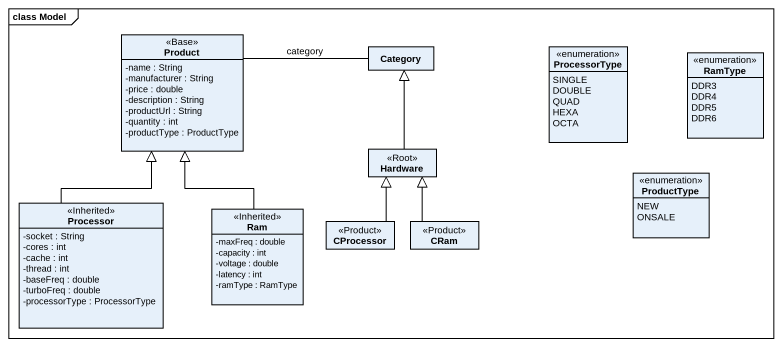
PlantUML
@startuml
mainframe class Model
hide circle
hide empty members
skinparam classAttributeIconSize 0
class Product <<Base>> {
  -name : String
  -manufacturer : String
  -price : double
  -description : String
  -productUrl : String
  -quantity : int
  -productType : ProductType
}
class Category
enum ProcessorType {
  SINGLE
  DOUBLE
  QUAD
  HEXA
  OCTA
}
enum RamType {
  DDR3
  DDR4
  DDR5
  DDR6
}
class Hardware <<Root>>
enum ProductType {
  NEW
  ONSALE
}
class Processor <<Inherited>> {
  -socket : String
  -cores : int
  -cache : int
  -thread : int
  -baseFreq : double
  -turboFreq : double
  -processorType : ProcessorType
}
class Ram <<Inherited>> {
  -maxFreq : double
  -capacity : int
  -voltage : double
  -latency : int
  -ramType : RamType
}
class CProcessor <<Product>>
class CRam <<Product>>
Product -right- Category : category
Hardware -up-|> Category
Processor -up-|> Product
Ram -up-|> Product
CProcessor -up-|> Hardware
CRam -up-|> Hardware
@enduml
